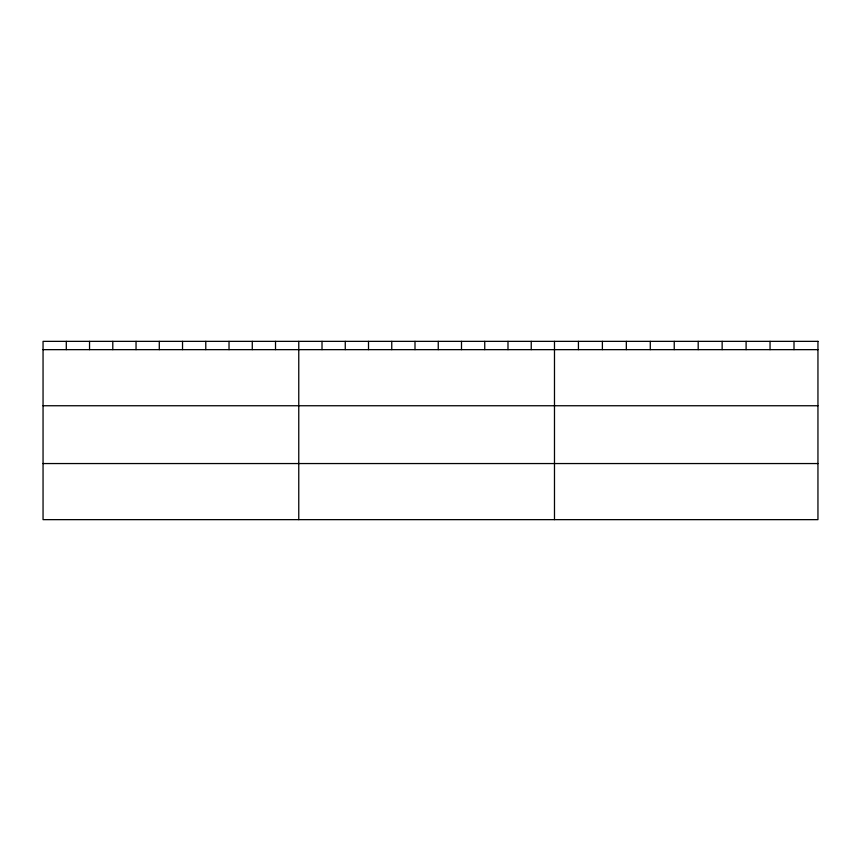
<?xml version="1.0" encoding="UTF-8"?>
<svg xmlns="http://www.w3.org/2000/svg" width="861" height="861" viewBox="0 0 861 861"><rect width="100%" height="100%" fill="white"/><g stroke="black" fill="none" stroke-linecap="round" stroke-linejoin="round"><path stroke-width="1.29" d="M43.05 349.652L817.95 349.652M43.05 405.746L817.95 405.746M43.05 463.552L817.95 463.552M794.003 341.354L794.003 349.652M770.046 341.354L770.046 349.652M746.1 341.354L746.1 349.652M722.142 341.354L722.142 349.652M698.196 341.354L698.196 349.652M674.238 341.354L674.238 349.652M650.292 341.354L650.292 349.652M626.334 341.354L626.334 349.652M602.388 341.354L602.388 349.652M578.431 341.354L578.431 349.652M554.484 341.354L554.484 519.646M531.237 341.354L531.237 349.652M507.99 341.354L507.99 349.652M484.743 341.354L484.743 349.652M461.496 341.354L461.496 349.652M438.249 341.354L438.249 349.652M415.002 341.354L415.002 349.652M391.755 341.354L391.755 349.652M368.508 341.354L368.508 349.652M345.261 341.354L345.261 349.652M322.014 341.354L322.014 349.652M298.767 341.354L298.767 519.646M275.52 341.354L275.52 349.652M252.273 341.354L252.273 349.652M229.026 341.354L229.026 349.652M205.779 341.354L205.779 349.652M182.532 341.354L182.532 349.652M159.285 341.354L159.285 349.652M136.038 341.354L136.038 349.652M112.791 341.354L112.791 349.652M89.544 341.354L89.544 349.652M66.297 341.354L66.297 349.652M817.95 341.354L43.05 341.354L43.05 519.646L817.95 519.646L817.95 341.354"/></g></svg>
